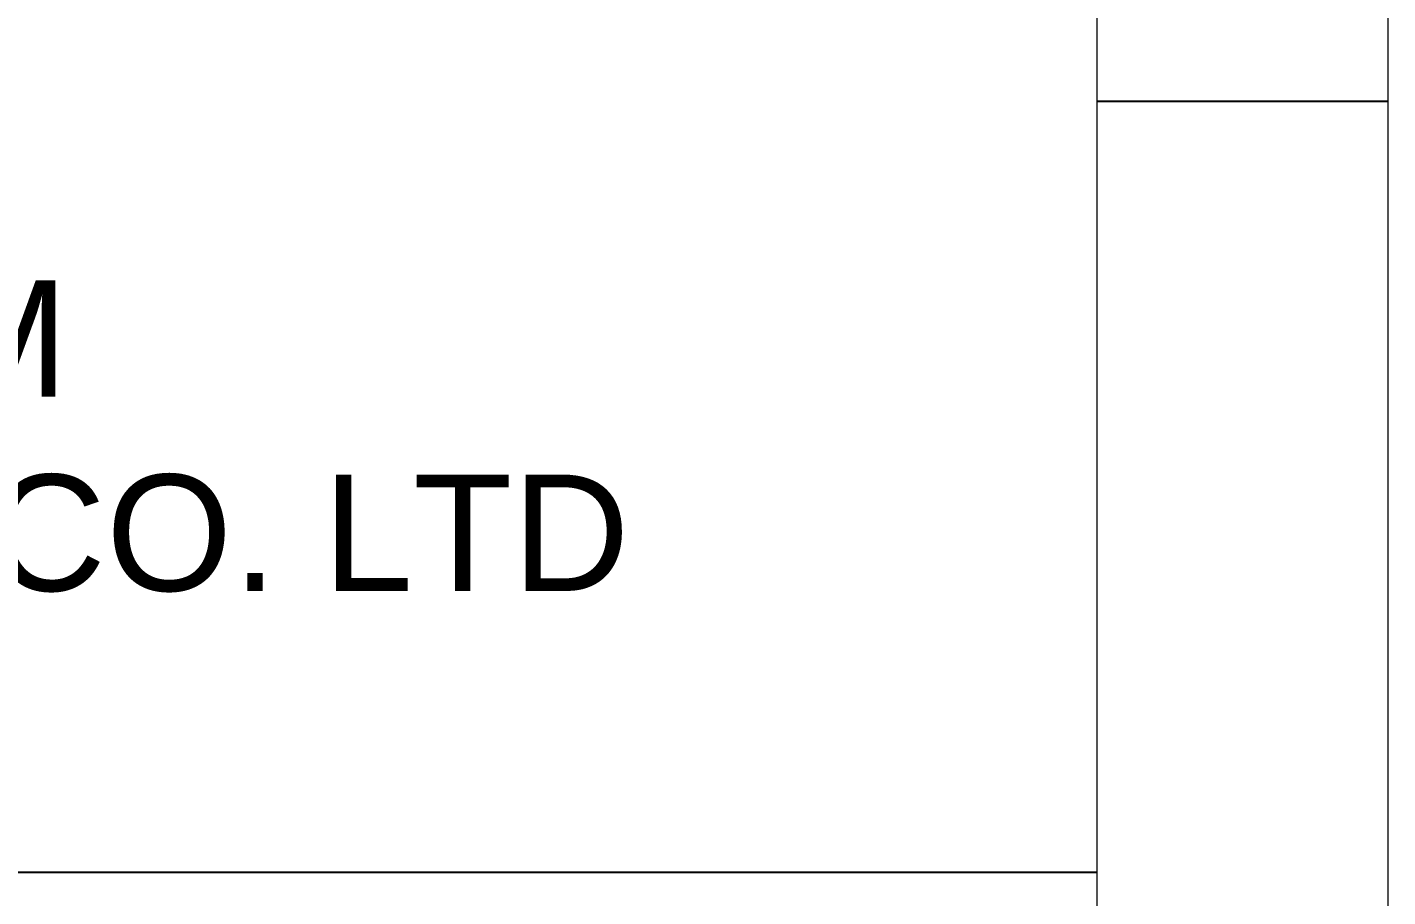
# Model space of a CAD drawing. Header units: inches. Extents: x 21 to 120937, y -15239 to 12027.
# Drawn here: x 41208.526 to 41209.447, y 12005.567 to 12006.155 of the extents above; entities that cross this region are included whole.
import ezdxf

# ---------------------------------------------------------------- set-up
doc = ezdxf.new("R2010")
doc.units = ezdxf.units.IN
doc.header["$MEASUREMENT"] = 0
doc.styles.get("Standard").update_dxf_attribs({"font": 'arial.ttf'})

# ---------------------------------------------------------------- blocks, each defined once
blk = doc.blocks.new('240A1')
at = {"color": 0, "lineweight": -3}
for p, q in [((1046110.968, 286320.597), (1046115.968, 286320.597)), ((1046010.968, 286307.347), (1046110.968, 286307.347))]:
    blk.add_line(p, q, dxfattribs=at)
at = {"color": 5, "lineweight": 15}
blk.add_lwpolyline([(1045274.968, 286840.347), (1046115.968, 286840.347), (1046115.968, 286246.347), (1045274.968, 286246.347)], close=True, dxfattribs=at)
at = {"color": 0, "lineweight": 9}
blk.add_lwpolyline([(1045279.968, 286835.347), (1046110.968, 286835.347), (1046110.968, 286251.347), (1045279.968, 286251.347)], close=True, dxfattribs=at)
at = {"color": 7, "lineweight": -3}
for s, p in [('BANGLADESH PETROLEUM', (1046056.031, 286315.521)), ('EXPLORATION & PRODUCTION CO. LTD', (1046049.073, 286312.183))]:
    blk.add_text(s, height=2, dxfattribs=at).set_placement(p)

msp = doc.modelspace()

# ---------------------------------------------------------------- block references
at = {"xscale": 0.03937007874015748, "yscale": 0.03937007874015748, "zscale": 0.03937007874015748}
msp.add_blockref('240A1', (23.77912, 733.6406), dxfattribs=at)

doc.saveas('drawing.dxf')
